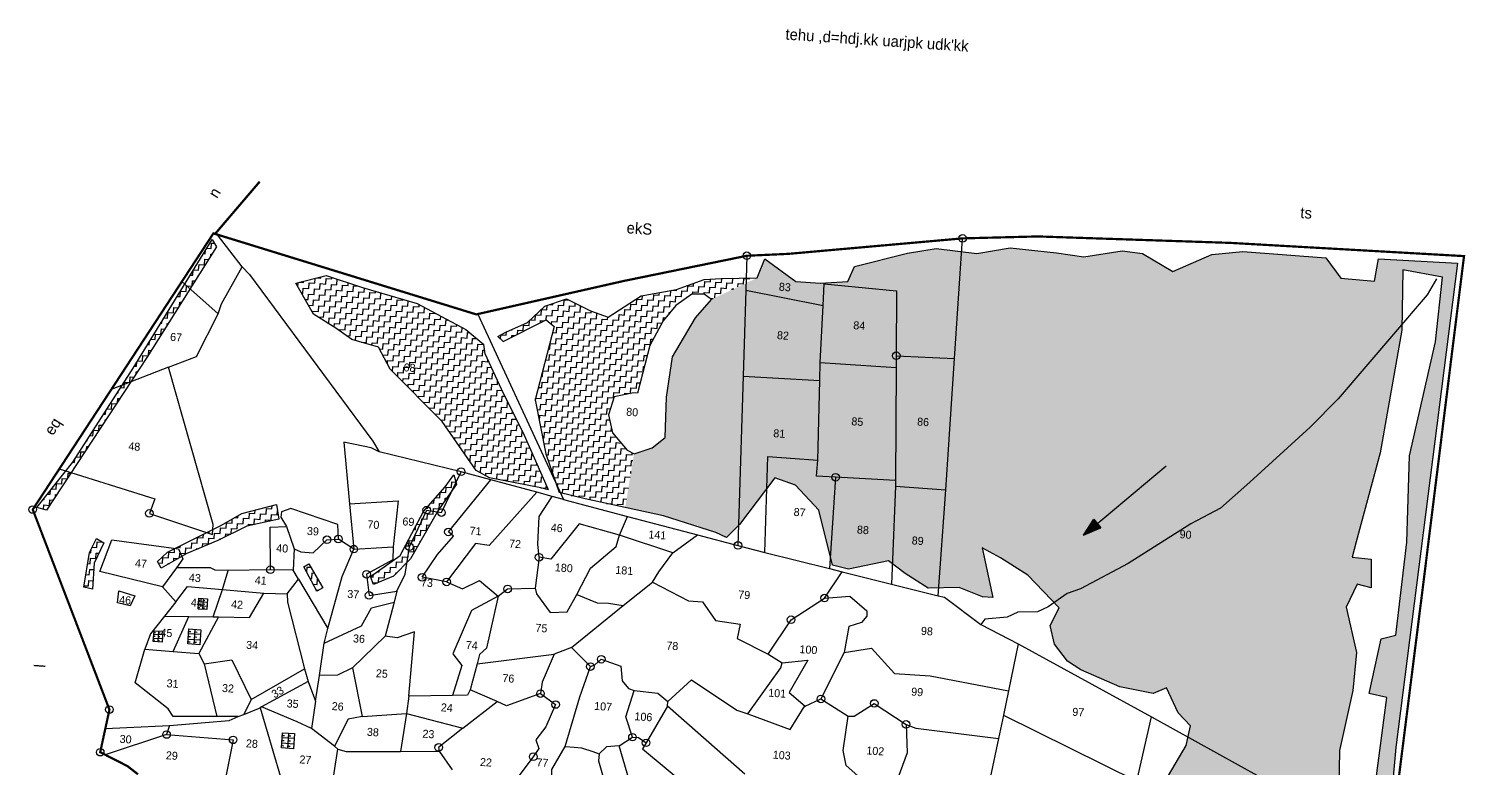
# Model space of a CAD drawing. Header units: metres. Extents: x 286068 to 287359, y 2005630 to 2007176.
# Drawn here: x 286519 to 287359, y 2006744 to 2007176 of the extents above; entities that cross this region are included whole.
import ezdxf
from ezdxf.enums import TextEntityAlignment as Align

# ---------------------------------------------------------------- set-up
doc = ezdxf.new("R2010")
doc.units = ezdxf.units.M
doc.header["$MEASUREMENT"] = 0
doc.linetypes.add('DIVIDE', pattern=[1.25, 0.5, -0.25, 0, -0.25, 0, -0.25])
for name, color, linetype in [('LINE_WATER', 4, 'Continuous'), ('POLY_HATCH', 12, 'Continuous'), ('POLY_PARCEL', 6, 'Continuous'), ('SYM_ABADI', 1, 'Continuous'), ('SYM_ARROW', 1, 'Continuous'), ('SYM_STONE', 1, 'Continuous'), ('TEXT_MAPOUT', 7, 'Continuous'), ('TEXT_PARCEL', 7, 'Continuous'), ('V_BOUND_LINE', 7, 'Continuous'), ('V_DIVIDE_LINE', 7, 'DIVIDE')]:
    doc.layers.add(name, color=color, linetype=linetype)
doc.styles.add('TEXT_MAP', font='')
doc.styles.get('TEXT_MAP').set_extended_font_data('Kruti Dev 050')
pattern_1 = [(356.20205, (285772.9125, 2005632.3665), (3.457037, 3.026626), [3.248967, -3.248967]), (86.20205, (285776.1543, 2005632.1513), (-3.026626, 3.457037), [3.248967, -3.248967])]

# ---------------------------------------------------------------- blocks, each defined once
blk = doc.blocks.new('COLONY')
blk.add_lwpolyline([(-1.36, 3.39), (1.36, 3.39), (1.36, 0), (-1.36, 0)], close=True)
for points in [[(0, 3.39), (0, 0)], [(-1.36, 2.82), (-0.87, 2.82)], [(-1.36, 2.35), (1.36, 2.35)], [(-1.36, 1.68), (-0.87, 1.68)], [(-1.36, 1.1), (1.36, 1.1)], [(-1.36, 0.51), (-0.87, 0.51)], [(0, 2.82), (0.57, 2.82)], [(0, 1.68), (0.57, 1.68)], [(0, 0.51), (0.57, 0.51)]]:
    blk.add_lwpolyline(points)
blk = doc.blocks.new('STONE')
blk.add_circle((0, 0), 0.851)
blk = doc.blocks.new('ARROWASPECT')
h = blk.add_hatch(color=256)
h.paths.add_polyline_path([(2.85, -2.85), (3.72, -1.98), (0, 0)])
h.paths.add_polyline_path([(0, 0), (1.98, -3.72), (2.85, -2.85)])
for points in [[(0, 0), (17.15, -17.15)], [(0, 0), (1.98, -3.72)], [(0, 0), (3.72, -1.98)], [(3.72, -1.98), (1.98, -3.72)]]:
    blk.add_lwpolyline(points)
blk = doc.blocks.new('897')
at = {"layer": 'POLY_HATCH'}
h = blk.add_hatch(dxfattribs=at)
h.set_pattern_fill('ZIGZAG', color=256, scale=25.991732, angle=-3.79795, style=0)
h.set_pattern_definition(pattern_1)
h.paths.add_polyline_path([(286646.39, 2006885.35), (286665.01, 2006889.46), (286663.66, 2006897.95), (286643.45, 2006892.8), (286631.53, 2006885.96), (286599.91, 2006870.11), (286594.2, 2006864.76), (286596.23, 2006860.8), (286611.32, 2006869.35), (286629.4, 2006876.93)])
h.paths.add_polyline_path([(286682.53, 2006863.28), (286679.74, 2006861.56), (286687.2, 2006847.31), (286690.78, 2006849.37)])
h.paths.add_polyline_path([(286758.39, 2006894.91), (286768.93, 2006909.87), (286767.38, 2006915.32), (286762.34, 2006908.4), (286749.53, 2006893.97), (286735.97, 2006868.14), (286718.73, 2006855.92), (286720.33, 2006851.23), (286732.12, 2006856.17), (286741.96, 2006866.21)])
h.paths.add_polyline_path([(286562.82, 2006875.62), (286558.41, 2006878.21), (286554.43, 2006870.07), (286551.16, 2006849.66), (286556.06, 2006848.57), (286557.07, 2006863.78)])
h.paths.add_polyline_path([(286587.98, 2006983.95), (286628.56, 2007048.47), (286626.18, 2007052.83), (286607.77, 2007023.12), (286579.91, 2006977.61), (286544.55, 2006922.67), (286523.68, 2006896.17), (286529.31, 2006894.65)])
h = blk.add_hatch(dxfattribs=at)
h.set_pattern_fill('ZIGZAG', color=256, scale=25.991732, angle=-3.79795, style=0)
h.set_pattern_definition(pattern_1)
h.paths.add_polyline_path([(287321.47, 2006999.95), (287322.12, 2007035.07), (287345.29, 2007030.74), (287341.12, 2006993.06), (287326.09, 2006926.52), (287324.42, 2006876.04), (287318.03, 2006821.76), (287309.5, 2006819.54), (287302.36, 2006787.63), (287312.81, 2006785.27), (287303.94, 2006718.87), (287314.17, 2006713.17), (287318.02, 2006756.13), (287354.12, 2007038.98), (287307.92, 2007041.49), (287305.44, 2007028.42), (287285.91, 2007030.14), (287277, 2007042.2), (287228.56, 2007045.84), (287210.5, 2007044.05), (287187.63, 2007034.05), (287169.97, 2007044.61), (287158.12, 2007046.25), (287135.67, 2007042.62), (287119.6, 2007044.97), (287092.47, 2007048.05), (287073.03, 2007044.64), (287049.3, 2007047.5), (287032.46, 2007044.78), (287001.63, 2007037.01), (286997.63, 2007028.31), (286981.76, 2007027.23), (286967.3, 2007028.19), (286949.18, 2007041.57), (286944.59, 2007030.36), (286918.03, 2007017.85), (286908.53, 2007007.02), (286895.17, 2006984.23), (286891.7, 2006960.78), (286890.9, 2006937.16), (286883.24, 2006931.17), (286872.69, 2006927.67), (286867.52, 2006896.24), (286889.92, 2006891.38), (286920.45, 2006881.67), (286926.66, 2006878.7), (286934.43, 2006886.29), (286955.02, 2006913.52), (286967.13, 2006909.3), (286980.68, 2006894.74), (286988.8, 2006862.62), (286998.04, 2006860.3), (287021.42, 2006865.15), (287031.18, 2006857.67), (287044.7, 2006849.09), (287062.67, 2006849.61), (287076.39, 2006844), (287082.35, 2006843.61), (287076.16, 2006872.61), (287086.87, 2006866.78), (287102.86, 2006856.76), (287121.24, 2006837.61), (287115.86, 2006827.3), (287118.55, 2006816.45), (287126.01, 2006806.56), (287133.89, 2006801.47), (287156.71, 2006791.42), (287176.1, 2006787.57), (287184.01, 2006790.89), (287190.73, 2006776.36), (287197.9, 2006768.62), (287195.44, 2006757.26), (287179.82, 2006730.61), (287272.15, 2006660.26), (287274.06, 2006664.54), (287282.13, 2006693.59), (287284.53, 2006721.34), (287285.04, 2006754.24), (287292.96, 2006789.44), (287294.99, 2006811.64), (287288.93, 2006837.99), (287295.41, 2006851.52), (287303.64, 2006849.3), (287303.64, 2006866.04), (287292.55, 2006867.34), (287294.81, 2006876.12), (287308.88, 2006928.22)])
h = blk.add_hatch(dxfattribs=at)
h.set_pattern_fill('ZIGZAG', color=256, scale=25.991732, angle=-3.79795, style=0)
h.set_pattern_definition(pattern_1)
h.paths.add_polyline_path([(286785.62, 2006985.94), (286784.85, 2006991.45), (286774.33, 2007000.26), (286745.87, 2007015.38), (286714.03, 2007024.75), (286692.72, 2007031.71), (286674.92, 2007027.34), (286685.24, 2007009.16), (286698.37, 2007001.03), (286707.75, 2006994.43), (286723.26, 2006989.99), (286730.09, 2006977.16), (286760.52, 2006946.54), (286780.4, 2006917.91), (286788.22, 2006913.55), (286818.15, 2006907.72), (286822.64, 2006906.61), (286807.84, 2006940.09), (286796.36, 2006962.86)])
h = blk.add_hatch(dxfattribs=at)
h.set_pattern_fill('ZIGZAG', color=256, scale=25.991732, angle=-3.79795, style=0)
h.set_pattern_definition(pattern_1)
h.paths.add_polyline_path([(286881.85, 2006990.84), (286889.68, 2007005.22), (286897.16, 2007014.27), (286906.39, 2007020.91), (286913.65, 2007020.82), (286918.03, 2007017.85), (286944.59, 2007030.36), (286923.65, 2007030.04), (286913.78, 2007029.41), (286897.6, 2007023.66), (286876.85, 2007019.91), (286857.66, 2007007.53), (286847.23, 2007011.21), (286833.17, 2007018.12), (286820.5, 2007013.84), (286810.47, 2007004.26), (286797.72, 2006998.7), (286793.04, 2006996.07), (286796.21, 2006993.17), (286821.24, 2007005.94), (286826.03, 2007002.01), (286814.88, 2006959.1), (286821.1, 2006927.67), (286829.02, 2006905.04), (286844.21, 2006901.29), (286867.52, 2006896.24), (286872.69, 2006927.67), (286868.63, 2006929.85), (286860.13, 2006939.96), (286857.77, 2006950.43), (286861.14, 2006960.9), (286872.37, 2006963.21), (286874.65, 2006963.06)])
at = {"layer": 'LINE_WATER'}
blk.add_lwpolyline([(287341.71, 2007029.83), (287336.34, 2007020.52), (287316.69, 2006997.56), (287284.28, 2006959.8), (287267.96, 2006943.17), (287232.75, 2006911.05), (287215.56, 2006895.84), (287198.25, 2006886.79), (287161.63, 2006863.62), (287133.73, 2006848.77), (287125.8, 2006845.96), (287114.74, 2006838.25), (287108.56, 2006835.32), (287097.11, 2006835.03), (287090.77, 2006832.28), (287077.67, 2006831.04), (287075.38, 2006827.91)], dxfattribs=at)
at = {"layer": 'POLY_HATCH'}
for points in [[(286523.68, 2006896.17), (286544.55, 2006922.67), (286579.91, 2006977.61), (286607.77, 2007023.12), (286626.18, 2007052.83), (286628.56, 2007048.47), (286587.98, 2006983.95), (286529.31, 2006894.65)], [(286906.39, 2007020.91), (286897.16, 2007014.27), (286889.68, 2007005.22), (286881.85, 2006990.84), (286874.65, 2006963.06), (286872.37, 2006963.21), (286861.14, 2006960.9), (286857.77, 2006950.43), (286860.13, 2006939.96), (286868.63, 2006929.85), (286872.69, 2006927.67), (286883.24, 2006931.17), (286890.9, 2006937.16), (286891.7, 2006960.78), (286895.17, 2006984.23), (286908.53, 2007007.02), (286918.03, 2007017.85), (286913.65, 2007020.82)], [(286718.73, 2006855.92), (286735.97, 2006868.14), (286749.53, 2006893.97), (286762.34, 2006908.4), (286767.38, 2006915.32), (286768.93, 2006909.87), (286758.39, 2006894.91), (286741.96, 2006866.21), (286732.12, 2006856.17), (286720.33, 2006851.23)], [(286594.2, 2006864.76), (286599.91, 2006870.11), (286631.53, 2006885.96), (286643.45, 2006892.8), (286663.66, 2006897.95), (286665.01, 2006889.46), (286646.39, 2006885.35), (286629.4, 2006876.93), (286611.32, 2006869.35), (286596.23, 2006860.8)], [(286551.16, 2006849.66), (286554.43, 2006870.07), (286558.41, 2006878.21), (286562.82, 2006875.62), (286557.07, 2006863.78), (286556.06, 2006848.57)], [(286682.53, 2006863.28), (286690.78, 2006849.37), (286687.2, 2006847.31), (286679.74, 2006861.56)]]:
    blk.add_lwpolyline(points, close=True, dxfattribs=at)
for points in [[(286793.04, 2006996.07), (286797.72, 2006998.7), (286810.47, 2007004.26), (286820.5, 2007013.84), (286833.17, 2007018.12), (286847.23, 2007011.21), (286857.66, 2007007.53), (286876.85, 2007019.91), (286897.6, 2007023.66), (286913.78, 2007029.41), (286923.65, 2007030.04), (286944.59, 2007030.36), (286949.18, 2007041.57), (286967.3, 2007028.19), (286981.76, 2007027.23), (286997.63, 2007028.31), (287001.63, 2007037.01), (287032.46, 2007044.78), (287049.3, 2007047.5), (287073.03, 2007044.64), (287092.47, 2007048.05), (287119.6, 2007044.97), (287135.67, 2007042.62), (287158.12, 2007046.25), (287169.97, 2007044.61), (287187.63, 2007034.05), (287210.5, 2007044.05), (287228.56, 2007045.84), (287277, 2007042.2), (287285.91, 2007030.14), (287305.44, 2007028.42), (287307.92, 2007041.49)], [(287307.92, 2007041.49), (287354.12, 2007038.98), (287318.02, 2006756.13), (287314.17, 2006713.17)], [(287303.94, 2006718.87), (287312.81, 2006785.27), (287302.36, 2006787.63), (287309.5, 2006819.54), (287318.03, 2006821.76), (287324.42, 2006876.04), (287326.09, 2006926.52), (287341.12, 2006993.06), (287345.29, 2007030.74), (287322.12, 2007035.07), (287321.47, 2006999.95), (287308.88, 2006928.22), (287294.81, 2006876.12), (287292.55, 2006867.34), (287303.64, 2006866.04), (287303.64, 2006849.3), (287295.41, 2006851.52), (287288.93, 2006837.99), (287294.99, 2006811.64), (287292.96, 2006789.44), (287285.04, 2006754.24), (287284.53, 2006721.34)], [(287174.25, 2006721.11), (287195.44, 2006757.26), (287197.9, 2006768.62), (287190.73, 2006776.36), (287184.01, 2006790.89), (287176.1, 2006787.57), (287156.71, 2006791.42), (287133.89, 2006801.47), (287126.01, 2006806.56), (287118.55, 2006816.45), (287115.86, 2006827.3), (287121.24, 2006837.61), (287102.86, 2006856.76), (287086.87, 2006866.78), (287076.16, 2006872.61), (287082.35, 2006843.61), (287076.39, 2006844), (287062.67, 2006849.61), (287044.7, 2006849.09), (287031.18, 2006857.67), (287021.42, 2006865.15), (286998.04, 2006860.3), (286988.8, 2006862.62), (286980.68, 2006894.74), (286967.13, 2006909.3), (286955.02, 2006913.52), (286934.43, 2006886.29), (286926.66, 2006878.7), (286920.45, 2006881.67), (286889.92, 2006891.38), (286844.21, 2006901.29), (286829.02, 2006905.04)], [(286822.64, 2006906.61), (286818.15, 2006907.72), (286788.22, 2006913.55), (286780.4, 2006917.91), (286760.52, 2006946.54), (286730.09, 2006977.16), (286723.26, 2006989.99), (286707.75, 2006994.43), (286698.37, 2007001.03), (286685.24, 2007009.16), (286674.92, 2007027.34), (286692.72, 2007031.71), (286714.03, 2007024.75), (286745.87, 2007015.38), (286774.33, 2007000.26), (286784.85, 2006991.45)], [(286793.04, 2006996.07), (286796.21, 2006993.17), (286821.24, 2007005.94), (286826.03, 2007002.01), (286814.88, 2006959.1), (286821.1, 2006927.67), (286829.02, 2006905.04)], [(286822.64, 2006906.61), (286807.84, 2006940.09), (286796.36, 2006962.86), (286785.62, 2006985.94), (286784.85, 2006991.45)]]:
    blk.add_lwpolyline(points, dxfattribs=at)
at = {"layer": 'POLY_PARCEL'}
for points in [[(286643.69, 2007036.76), (286629.26, 2007055.64)], [(287060.11, 2006983.28), (287064.77, 2007053.48)], [(286938.62, 2007043.32), (286938.01, 2007023.3)], [(286629.66, 2007009.38), (286631.52, 2007015.23), (286643.69, 2007036.76)], [(286643.69, 2007036.76), (286647.82, 2007032.29), (286720.01, 2006934.97), (286723.61, 2006928.78)], [(286629.66, 2007009.38), (286608.36, 2007028.21)], [(286983.17, 2007014.21), (286983.77, 2007026.85), (287026.17, 2007022.88), (287025.96, 2006984.94)], [(286938.01, 2007023.3), (286936.47, 2006972.93)], [(286938.01, 2007023.3), (286983.17, 2007014.21)], [(286600.6, 2006978.25), (286616.97, 2006984.41), (286629.66, 2007009.38)], [(286781.32, 2007009.26), (286831.52, 2006900.88)], [(286981.58, 2006980.88), (286983.17, 2007014.21)], [(287025.96, 2006984.94), (287025.92, 2006977.99)], [(287025.96, 2006984.94), (287060.11, 2006983.28)], [(286536.73, 2006918.79), (286592.59, 2006901.33), (286589.42, 2006892.84), (286626.33, 2006880.53), (286626.71, 2006886.3), (286600.6, 2006978.25)], [(286600.6, 2006978.25), (286567.1, 2006965.17)], [(286981.32, 2006970.54), (286981.58, 2006980.88)], [(286981.58, 2006980.88), (287025.92, 2006977.99)], [(287025.92, 2006977.99), (287025.57, 2006912.08)], [(287055.02, 2006906.68), (287060.11, 2006983.28)], [(286936.47, 2006972.93), (286933.46, 2006874.11)], [(286936.47, 2006972.93), (286981.32, 2006970.54)], [(286980.12, 2006923.83), (286981.32, 2006970.54)], [(286723.61, 2006928.78), (286719.12, 2006931.11), (286703.09, 2006934.5), (286706.44, 2006898.35)], [(286771.6, 2006917.19), (286723.61, 2006928.78)], [(286949.16, 2006869.99), (286950.95, 2006926.06), (286980.12, 2006923.83)], [(286733.96, 2006847.35), (286738.89, 2006857.29), (286741.41, 2006873.36), (286751.53, 2006894.73), (286760.14, 2006893.29), (286771.6, 2006917.19)], [(286788.93, 2006912.47), (286771.6, 2006917.19)], [(286990.53, 2006913.94), (286979.26, 2006914.54), (286980.12, 2006923.83)], [(286763.1, 2006852.78), (286748.77, 2006855.47), (286757.78, 2006868.8), (286767.2, 2006879.48), (286764.17, 2006882), (286788.93, 2006912.47)], [(286815.78, 2006905.16), (286788.93, 2006912.47)], [(286990.53, 2006913.94), (286986.88, 2006860.59)], [(287025.57, 2006912.08), (286990.53, 2006913.94)], [(287025.55, 2006908.63), (287023.24, 2006851.52)], [(287025.57, 2006912.08), (287025.55, 2006908.63)], [(287025.55, 2006908.63), (287055.02, 2006906.68)], [(286706.44, 2006898.35), (286734.77, 2006900.2), (286731.91, 2006873.31)], [(286815.78, 2006905.16), (286788.02, 2006874.04), (286779.97, 2006875.15), (286763.1, 2006852.78)], [(286824.93, 2006902.67), (286815.78, 2006905.16)], [(286816.51, 2006874.76), (286817.3, 2006890.95), (286824.93, 2006902.67)], [(286831.52, 2006900.88), (286824.93, 2006902.67)], [(286831.52, 2006900.88), (286868.92, 2006891.06)], [(287050.41, 2006844.74), (287055.02, 2006906.68)], [(286699.91, 2006877.86), (286699.6, 2006886.29), (286672.07, 2006895.66), (286666.71, 2006893.69), (286666.21, 2006890.54), (286669.63, 2006885.09)], [(286706.44, 2006898.35), (286708.89, 2006871.93)], [(286660.12, 2006859.9), (286660.03, 2006884.85), (286669.63, 2006885.09)], [(286669.63, 2006885.09), (286673.98, 2006872.04)], [(286864.17, 2006880.01), (286840.53, 2006886.8), (286824.07, 2006866.14), (286817.17, 2006867.17)], [(286864.17, 2006880.01), (286868.92, 2006891.06)], [(286868.92, 2006891.06), (286909.84, 2006880.31)], [(286597.05, 2006849.88), (286560.51, 2006858.97), (286567.53, 2006877.36), (286606.37, 2006872.17), (286608.88, 2006866.21), (286605.33, 2006860.93)], [(286673.98, 2006872.04), (286677.93, 2006870.32), (286685.16, 2006869.84), (286693.21, 2006877.43), (286699.91, 2006877.86)], [(286708.89, 2006871.93), (286699.91, 2006877.86)], [(286817.17, 2006867.17), (286816.51, 2006874.76)], [(286839.23, 2006845.4), (286847.22, 2006860.83), (286862.28, 2006873.46), (286864.17, 2006880.01)], [(286895.42, 2006869.81), (286864.17, 2006880.01)], [(286895.42, 2006869.81), (286909.84, 2006880.31)], [(286909.84, 2006880.31), (286933.46, 2006874.11)], [(286673.98, 2006872.04), (286673.45, 2006859.6)], [(286693.63, 2006825.67), (286702.02, 2006855.86), (286708.89, 2006871.93)], [(286708.89, 2006871.93), (286731.91, 2006873.31)], [(286731.91, 2006873.31), (286731.7, 2006865.78), (286716.33, 2006857.23), (286717.83, 2006844.94), (286733.96, 2006847.35)], [(286817.17, 2006867.17), (286814.81, 2006849.06)], [(286883.54, 2006852.62), (286887.14, 2006858.76), (286895.42, 2006869.81)], [(286933.46, 2006874.11), (286949.16, 2006869.99)], [(286949.16, 2006869.99), (286986.88, 2006860.59)], [(286605.33, 2006860.93), (286597.05, 2006849.88)], [(286635.42, 2006859.51), (286627.89, 2006859.72), (286625.08, 2006861.07), (286605.33, 2006860.93)], [(286632.04, 2006848.32), (286632.07, 2006848.42), (286635.42, 2006859.51)], [(286660.12, 2006859.9), (286635.42, 2006859.51)], [(286673.45, 2006859.6), (286660.12, 2006859.9)], [(286676.59, 2006854.46), (286673.45, 2006859.6)], [(286984.03, 2006843.34), (286994.36, 2006858.72)], [(286986.88, 2006860.59), (286994.36, 2006858.72)], [(286994.36, 2006858.72), (287023.24, 2006851.52)], [(286597.05, 2006849.88), (286604.9, 2006841.23)], [(286604.9, 2006841.23), (286611.58, 2006850.07), (286632.04, 2006848.32)], [(286669.93, 2006845.91), (286676.59, 2006854.46)], [(286676.59, 2006854.46), (286693.63, 2006825.67)], [(286763.1, 2006852.78), (286772.41, 2006848.68), (286782.31, 2006853.53), (286793.31, 2006844.39)], [(286866.38, 2006838.96), (286883.54, 2006852.62)], [(286883.54, 2006852.62), (286904.58, 2006841.65), (286912.67, 2006841.11), (286920.36, 2006830.16), (286934.73, 2006828.04), (286933.02, 2006819.74), (286951.01, 2006810.67)], [(287023.24, 2006851.52), (287050.41, 2006844.74)], [(286604.9, 2006841.23), (286598.2, 2006832.81)], [(286626.66, 2006832.35), (286632.04, 2006848.32)], [(286629.82, 2006832.3), (286647.82, 2006832), (286656.31, 2006846.23)], [(286632.04, 2006848.32), (286656.31, 2006846.23)], [(286656.31, 2006846.23), (286669.93, 2006845.91)], [(286669.93, 2006845.91), (286670.18, 2006840.96), (286680, 2006802.11)], [(286691.61, 2006817.1), (286713.37, 2006827.07), (286719.3, 2006837.7), (286732.5, 2006840.99)], [(286732.5, 2006840.99), (286732.32, 2006840.21), (286727.28, 2006821.11)], [(286733.96, 2006847.35), (286732.5, 2006840.99)], [(286793.31, 2006844.39), (286777.67, 2006836.15), (286766.7, 2006810.77), (286772.06, 2006804.03), (286766.51, 2006786.46)], [(286793.31, 2006844.39), (286786.37, 2006814.11), (286782.34, 2006810.31), (286780.93, 2006804.93)], [(286793.31, 2006844.39), (286798.82, 2006848.67), (286814.81, 2006849.06)], [(286814.81, 2006849.06), (286815.75, 2006845.8), (286823.73, 2006834.83), (286833.63, 2006835.33), (286839.23, 2006845.4)], [(286839.23, 2006845.4), (286851.1, 2006840.56), (286857.77, 2006840.4), (286866.38, 2006838.96)], [(286951.01, 2006810.67), (286964.51, 2006830.71), (286984.03, 2006843.34)], [(286984.03, 2006843.34), (286998.9, 2006844.38), (287008.79, 2006835.89), (287008.87, 2006832.7), (287005.73, 2006829.13), (286998.31, 2006826.73), (286995.56, 2006811.53)], [(287050.41, 2006844.74), (287054.09, 2006843.83), (287075.38, 2006827.91), (287097.27, 2006816.59)], [(286598.2, 2006832.81), (286590.01, 2006822.5), (286586.8, 2006813.51)], [(286598.2, 2006832.81), (286612.43, 2006832.58)], [(286603.26, 2006812.15), (286612.43, 2006832.58)], [(286612.43, 2006832.58), (286626.66, 2006832.35)], [(286836.05, 2006814.49), (286866.38, 2006838.96)], [(286629.82, 2006832.3), (286618.21, 2006810.91)], [(286626.66, 2006832.35), (286629.82, 2006832.3)], [(286691.61, 2006817.1), (286693.63, 2006825.67)], [(286688.9, 2006798.13), (286691.61, 2006817.1)], [(286727.28, 2006821.11), (286708.06, 2006802.66)], [(286740.99, 2006785.99), (286744.33, 2006823.57), (286734.24, 2006820.18), (286727.28, 2006821.11)], [(287097.27, 2006816.59), (287091.51, 2006789.1)], [(287097.27, 2006816.59), (287175.25, 2006773.91)], [(286628.84, 2006774.09), (286603.23, 2006774.08), (286600.41, 2006778.7), (286581.05, 2006793.81), (286586.8, 2006813.51)], [(286586.8, 2006813.51), (286603.26, 2006812.15)], [(286603.26, 2006812.15), (286618.21, 2006810.91)], [(286618.21, 2006810.91), (286621.47, 2006804.95)], [(286780.93, 2006804.93), (286825.92, 2006810.52)], [(286825.92, 2006810.52), (286819.03, 2006794.16), (286818.01, 2006787.55)], [(286836.05, 2006814.49), (286825.92, 2006810.52)], [(286847.21, 2006803.31), (286836.05, 2006814.49)], [(286847.21, 2006803.31), (286849.86, 2006804.38), (286853.56, 2006807.62), (286864.91, 2006803.67), (286865.78, 2006794.91), (286869.55, 2006790.6), (286872.72, 2006789.3)], [(286951.01, 2006810.67), (286951.55, 2006810.39), (286959.35, 2006805.52)], [(286995.56, 2006811.53), (286981.93, 2006784.44)], [(286995.56, 2006811.53), (287011.51, 2006814.15), (287025.04, 2006799.33), (287045.85, 2006797.95), (287091.51, 2006789.1)], [(286621.47, 2006804.95), (286637.54, 2006807.28), (286648.79, 2006784.1)], [(286621.47, 2006804.95), (286628.84, 2006774.09)], [(286648.79, 2006784.1), (286680, 2006802.11)], [(286680, 2006802.11), (286682.12, 2006794.67)], [(286708.06, 2006802.66), (286699.36, 2006798.31), (286688.9, 2006798.13)], [(286708.06, 2006802.66), (286713.72, 2006774.15)], [(286780.93, 2006804.93), (286776.94, 2006789.7)], [(286832.5, 2006756.58), (286841.1, 2006785.6), (286847.21, 2006803.31)], [(286939.26, 2006775.67), (286958.58, 2006802.67), (286959.35, 2006805.52)], [(286959.35, 2006805.52), (286974.26, 2006807.14), (286963.42, 2006788.14), (286972.69, 2006780.17)], [(286682.12, 2006794.67), (286654.98, 2006779.72)], [(286682.12, 2006794.67), (286686.58, 2006783.15)], [(286686.58, 2006783.15), (286688.9, 2006798.13)], [(286892.43, 2006782.84), (286906.33, 2006795.55), (286932.73, 2006777.84), (286939.26, 2006775.67)], [(286648.79, 2006784.1), (286644.5, 2006775.36)], [(286686.58, 2006783.15), (286684.21, 2006767.14)], [(286740.99, 2006785.99), (286739.66, 2006775.91)], [(286766.51, 2006786.46), (286740.99, 2006785.99)], [(286776.94, 2006789.7), (286775.28, 2006786.62), (286766.51, 2006786.46)], [(286772.55, 2006767.37), (286792.74, 2006782.85)], [(286792.74, 2006782.85), (286776.94, 2006789.7)], [(286818.01, 2006787.55), (286826.87, 2006781.16), (286821.08, 2006768.2), (286815.34, 2006760.46), (286817.04, 2006755.42), (286813.82, 2006750.7), (286803.63, 2006737.17), (286795.78, 2006732.47), (286780.37, 2006705.11)], [(286818.01, 2006787.55), (286798.09, 2006780.46), (286792.74, 2006782.85)], [(286871.78, 2006762.09), (286867.93, 2006773.95), (286872.72, 2006789.3)], [(286872.72, 2006789.3), (286886.55, 2006787.8), (286892.43, 2006782.84)], [(286892.26, 2006780.24), (286892.43, 2006782.84)], [(286972.69, 2006780.17), (286981.93, 2006784.44)], [(286981.93, 2006784.44), (286997.8, 2006774.39)], [(287091.51, 2006789.1), (287088.57, 2006775.02)], [(286601.07, 2006769), (286635.98, 2006771.9), (286641.37, 2006774.09)], [(286641.37, 2006774.09), (286628.84, 2006774.09)], [(286641.37, 2006774.09), (286644.5, 2006775.36)], [(286644.5, 2006775.36), (286654.22, 2006779.3)], [(286654.98, 2006779.72), (286654.22, 2006779.3)], [(286654.22, 2006779.3), (286667.01, 2006735.56)], [(286684.21, 2006767.14), (286675.86, 2006771.08), (286654.98, 2006779.72)], [(286713.72, 2006774.15), (286705.49, 2006772.67), (286697.55, 2006756.75)], [(286713.72, 2006774.15), (286739.66, 2006775.91)], [(286739.66, 2006775.91), (286736.18, 2006753.82)], [(286739.66, 2006775.91), (286772.55, 2006767.37)], [(286892.26, 2006780.24), (286879.74, 2006758.78)], [(286937.5, 2006740.4), (286892.26, 2006780.24)], [(286939.26, 2006775.67), (286963.9, 2006766.49), (286972.05, 2006779.87), (286972.69, 2006780.17)], [(287031.73, 2006769.53), (287032.37, 2006752.95), (287022.13, 2006725.5), (287010.28, 2006726.28), (287008.82, 2006734.79), (286996.75, 2006745.46), (286995.02, 2006754.27), (286997.8, 2006774.39)], [(286997.8, 2006774.39), (287001.29, 2006774.45), (287013.1, 2006781.79), (287031.73, 2006769.53)], [(287088.57, 2006775.02), (287085.68, 2006761.23)], [(287088.57, 2006775.02), (287166.68, 2006736.48)], [(287166.68, 2006736.48), (287175.25, 2006773.91)], [(287175.25, 2006773.91), (287314.51, 2006696.93)], [(286563.64, 2006767.13), (286601.07, 2006769)], [(286601.07, 2006769), (286599.41, 2006763.64)], [(286697.55, 2006756.75), (286684.21, 2006767.14)], [(286772.55, 2006767.37), (286758.46, 2006756.12), (286758.75, 2006753.84)], [(287031.73, 2006769.53), (287037.39, 2006767.41), (287085.68, 2006761.23)], [(286599.41, 2006763.64), (286563.59, 2006751.8)], [(286599.41, 2006763.64), (286638.35, 2006760.53), (286634.1, 2006739.05)], [(286863.91, 2006757.1), (286856.58, 2006756.43), (286852.25, 2006752.37)], [(286863.91, 2006757.1), (286871.78, 2006762.09)], [(286871.69, 2006630.68), (286873.24, 2006652.93), (286887.02, 2006654.92), (286886.67, 2006667.12), (286899.9, 2006682.78), (286873.39, 2006725.15), (286863.91, 2006757.1)], [(286871.78, 2006762.09), (286875.25, 2006761.86), (286879.74, 2006758.78)], [(286879.74, 2006758.78), (286877.72, 2006755.32), (286904.12, 2006733.26), (286905.22, 2006727.97), (286910.42, 2006727.62), (286918.84, 2006710.24), (286917.17, 2006702.52), (286950.23, 2006684.66), (286951.81, 2006673.53), (286960.81, 2006669.16), (286954.64, 2006650.42)], [(287085.68, 2006761.23), (287080.9, 2006738.41)], [(286693.82, 2006718.66), (286699.59, 2006755.16)], [(286699.59, 2006755.16), (286697.55, 2006756.75)], [(286699.59, 2006755.16), (286704.46, 2006753.79), (286736.18, 2006753.82)], [(286736.18, 2006753.82), (286758.75, 2006753.84)], [(286758.75, 2006753.84), (286766.29, 2006743.11)], [(286823.01, 2006679.18), (286824.64, 2006743.18), (286832.5, 2006756.58)], [(286832.5, 2006756.58), (286837.7, 2006756.24), (286842.03, 2006755.95), (286848.57, 2006753.77), (286852.25, 2006752.37)], [(286852.25, 2006752.37), (286851.98, 2006748.33), (286859.98, 2006720.24), (286874.17, 2006671.73), (286868.97, 2006667.72), (286853.96, 2006677.71), (286838.83, 2006668.27)]]:
    blk.add_lwpolyline(points, dxfattribs=at)
blk.add_lwpolyline([(286571.57, 2006847.61), (286580.96, 2006844.59), (286578.17, 2006838.78), (286570.69, 2006840.48)], close=True, dxfattribs=at)
at = {"layer": 'V_BOUND_LINE', "const_width": 1.3}
for points in [[(286608.36, 2007028.21), (286626.81, 2007056.39), (286629.26, 2007055.64)], [(286629.26, 2007055.64), (286780.46, 2007009.07), (286781.32, 2007009.26)], [(286938.62, 2007043.32), (286962.83, 2007044.43), (287064.77, 2007053.48)], [(287064.77, 2007053.48), (287108.8, 2007054.61), (287221.34, 2007050.84), (287357.86, 2007043.12), (287333.68, 2006848.76), (287314.51, 2006696.93)], [(286781.32, 2007009.26), (286866.6, 2007028.58), (286938.62, 2007043.32)], [(286567.1, 2006965.17), (286608.36, 2007028.21)], [(286536.73, 2006918.79), (286567.1, 2006965.17)], [(286563.64, 2006767.13), (286566.04, 2006778.17), (286521.21, 2006895.08), (286536.73, 2006918.79)], [(286563.59, 2006751.8), (286560.63, 2006753.31), (286563.64, 2006767.13)], [(286582.7, 2006740.41), (286576.59, 2006745.18), (286563.59, 2006751.8)]]:
    blk.add_lwpolyline(points, dxfattribs=at)
at = {"layer": 'V_DIVIDE_LINE', "const_width": 1.3}
blk.add_lwpolyline([(286653.87, 2007086.63), (286627.79, 2007056.09)], dxfattribs=at)
at = {"layer": 'SYM_ABADI', "rotation": 356.2020529719174}
for p, xscale, yscale, zscale in [((286620.45, 2006836.77), 1.893673941133042, 1.893673941133042, 1.893673941133042), ((286594.24, 2006817.73), 1.893673941133042, 1.893673941133042, 1.893673941133042), ((286615.35, 2006816.31), 2.599173233913084, 2.599173233913084, 2.599173233913084), ((286670.18, 2006755.61), 2.599173233913084, 2.599173233913084, 2.599173233913084)]:
    blk.add_blockref('COLONY', p, dxfattribs=dict(at, xscale=xscale, yscale=yscale, zscale=zscale))
at = {"layer": 'SYM_ARROW', "xscale": 2.599173233913084, "yscale": 2.599173233913084, "zscale": 2.599173233913084, "rotation": 84.89104065059824}
blk.add_blockref('ARROWASPECT', (287135.4, 2006880.18), dxfattribs=at)
at = {"layer": 'SYM_STONE', "xscale": 2.599173233913084, "yscale": 2.599173233913084, "zscale": 2.599173233913084, "rotation": 356.2020529719174}
for p in [(287064.77, 2007053.48), (286938.62, 2007043.32), (287025.96, 2006984.94), (286771.6, 2006917.19), (286990.53, 2006913.94), (286521.21, 2006895.08), (286589.42, 2006892.84), (286751.53, 2006894.73), (286760.14, 2006893.29), (286764.17, 2006882), (286693.21, 2006877.43), (286699.91, 2006877.86), (286741.41, 2006873.36), (286933.46, 2006874.11), (286708.89, 2006871.93), (286817.17, 2006867.17), (286660.12, 2006859.9), (286716.33, 2006857.23), (286748.77, 2006855.47), (286763.1, 2006852.78), (286798.82, 2006848.67), (286717.83, 2006844.94), (286984.03, 2006843.34), (286964.51, 2006830.71), (286853.56, 2006807.62), (286847.21, 2006803.31), (286818.01, 2006787.55), (286826.87, 2006781.16), (286981.93, 2006784.44), (287013.1, 2006781.79), (286566.04, 2006778.17), (286599.41, 2006763.64), (287031.73, 2006769.53), (286638.35, 2006760.53), (286758.46, 2006756.12), (286871.78, 2006762.09), (286879.74, 2006758.78), (286560.63, 2006753.31), (286813.82, 2006750.7)]:
    blk.add_blockref('STONE', p, dxfattribs=at)
at = {"layer": 'TEXT_MAPOUT', "style": 'TEXT_MAP'}
for s, height, rotation, p in [('n', 6.5, 58.54237, (286628.92, 2007076.42)), ('ts', 6.498, 356.20205, (287262.02, 2007065.38)), ('ekS', 6.498, 356.20205, (286868.18, 2007056.51)), ('eq', 6.498, 57.81258, (286533.02, 2006937.88)), ('l', 6.5, 85.90245, (286528.57, 2006802.52))]:
    blk.add_text(s, height=height, rotation=rotation, dxfattribs=at).set_placement(p)
at = {"layer": 'TEXT_PARCEL', "style": 'TEXT_MAP'}
for s, rotation, p in [('83', 356.20205, (286960.86, 2007025.05)), ('84', 356.20205, (287004.37, 2007002.57)), ('67', 356.20205, (286605.01, 2006995.75)), ('82', 356.20205, (286959.76, 2006996.78)), ('68', 356.20205, (286741.44, 2006977.97)), ('80', 356.20205, (286871.61, 2006952.02)), ('81', 356.20205, (286957.62, 2006939.46)), ('85', 356.20205, (287003.24, 2006946.43)), ('86', 356.20205, (287041.67, 2006946.28)), ('48', 356.20205, (286580.59, 2006931.87)), ('87', 356.20205, (286969.5, 2006893.48)), ('39', 356.20205, (286684.99, 2006882.41)), ('70', 356.20205, (286720.34, 2006886.26)), ('69', 356.20205, (286740.81, 2006887.98)), ('71', 356.20205, (286780.07, 2006882.55)), ('46', 356.20205, (286827.51, 2006884.32)), ('88', 356.20205, (287006.49, 2006883.18)), ('90', 356.20205, (287195.12, 2006880.48)), ('40', 356.20205, (286667.03, 2006872.43)), ('72', 356.20205, (286803.15, 2006875.07)), ('141', 356.20205, (286886.32, 2006880.22)), ('89', 356.20205, (287038.52, 2006876.85)), ('47', 356.20205, (286584.47, 2006863.56)), ('180', 356.20205, (286831.65, 2006861.01)), ('181', 356.20205, (286867.01, 2006859.5)), ('43', 356.20205, (286615.98, 2006855.18)), ('41', 356.20205, (286654.48, 2006853.65)), ('73', 356.20205, (286751.64, 2006852.32)), ('46', 356.20205, (286575.2, 2006842.17)), ('44', 356.20205, (286617.14, 2006840.68)), ('42', 356.20205, (286640.65, 2006839.63)), ('37', 356.20205, (286708.58, 2006845.6)), ('79', 356.20205, (286937.13, 2006845.26)), ('45', 356.20205, (286599.36, 2006822.99)), ('75', 356.20205, (286818.56, 2006825.77)), ('98', 356.20205, (287043.9, 2006824.04)), ('34', 356.20205, (286649.44, 2006815.86)), ('36', 356.20205, (286711.92, 2006819.63)), ('74', 356.20205, (286777.86, 2006815.75)), ('78', 356.20205, (286895.1, 2006815.45)), ('100', 356.20205, (286974.64, 2006813.22)), ('25', 356.20205, (286725.29, 2006799.27)), ('76', 356.20205, (286799.24, 2006796.44)), ('31', 356.20205, (286602.96, 2006793.39)), ('32', 356.20205, (286635.34, 2006790.65)), ('33', 30.18304, (286664.34, 2006788.42)), ('99', 356.20205, (287038.2, 2006788.53)), ('35', 356.20205, (286673.14, 2006781.65)), ('26', 356.20205, (286699.48, 2006780.07)), ('107', 356.20205, (286854.64, 2006780.05)), ('101', 356.20205, (286956.39, 2006787.79)), ('24', 356.20205, (286763.26, 2006779.37)), ('106', 356.20205, (286878.19, 2006774)), ('97', 356.20205, (287132.39, 2006776.75)), ('38', 356.20205, (286720.03, 2006765.06)), ('23', 356.20205, (286752.51, 2006763.97)), ('30', 356.20205, (286575.52, 2006760.92)), ('28', 356.20205, (286649.32, 2006758.32)), ('29', 356.20205, (286602.52, 2006751.34)), ('27', 356.20205, (286680.59, 2006748.96)), ('22', 356.20205, (286786.15, 2006747.47)), ('77', 356.20205, (286819.14, 2006747.21)), ('103', 356.20205, (286959.03, 2006751.57)), ('102', 356.20205, (287013.74, 2006754.07))]:
    blk.add_text(s, height=4.679, rotation=rotation, dxfattribs=at).set_placement(p, align=Align.MIDDLE)

msp = doc.modelspace()

# ---------------------------------------------------------------- block references
msp.add_blockref('897', (0, 0))

# ---------------------------------------------------------------- texts
at = {"layer": 'TEXT_MAPOUT', "style": 'TEXT_MAP'}
msp.add_text("tehu ,d=hdj.kk uarjpk udk'kk", height=6.4979, rotation=356.20205, dxfattribs=at).set_placement((286961.06, 2007169.63))

doc.saveas('drawing.dxf')
